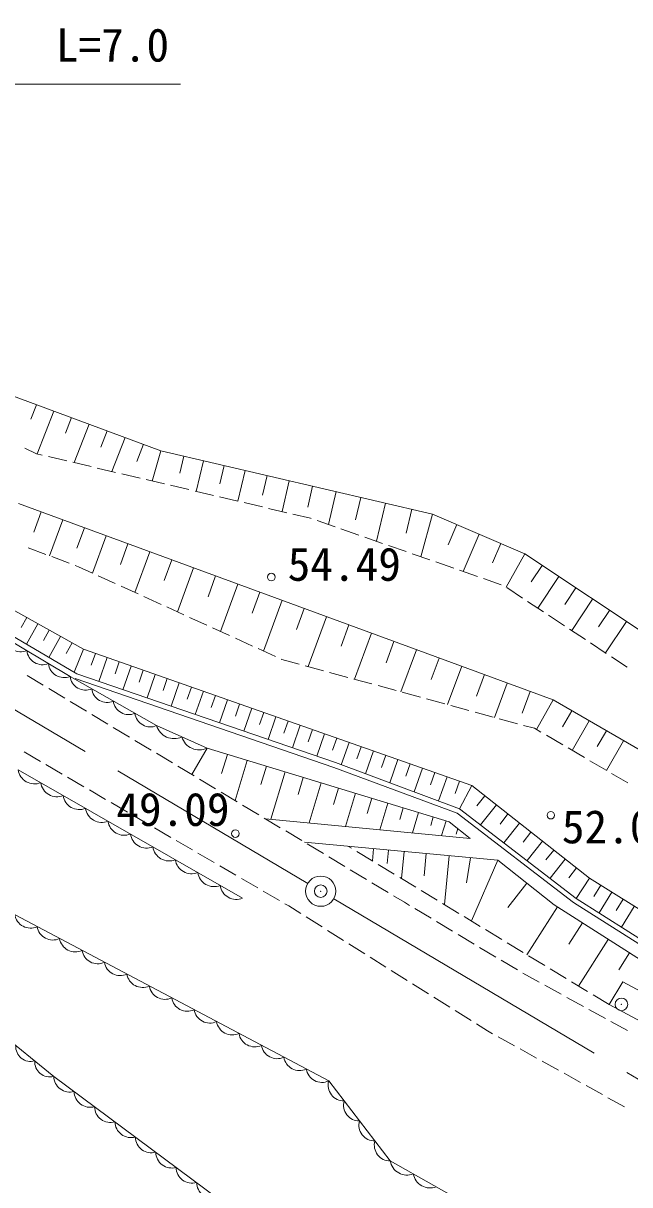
# Model space of a CAD drawing. Units: millimetres, scale not verified. Extents: x 40000 to 680000, y 20000 to 380000.
# Drawn here: x 244016 to 268062, y 291182 to 337215 of the extents above; entities that cross this region are included whole.
import ezdxf
from ezdxf.enums import TextEntityAlignment as Align

# ---------------------------------------------------------------- set-up
doc = ezdxf.new("R2010")
doc.units = ezdxf.units.MM
doc.header["$LTSCALE"] = 1000
doc.header["$PDMODE"] = 32
doc.header["$PDSIZE"] = 500
doc.linetypes.add('CHAIN', pattern=[18.5, 12, -1.5, 3.5, -1.5])
for name, color, linetype, lineweight in [('M-BGD', 7, 'Continuous', 13), ('M-BMK', 2, 'CHAIN', 13), ('M-STR-HTXT', 7, 'Continuous', 13)]:
    doc.layers.add(name, color=color, linetype=linetype, lineweight=lineweight)
doc.styles.add('ＭＳ ゴシック', font='')
doc.styles.get('ＭＳ ゴシック').set_extended_font_data('MS Gothic')

msp = doc.modelspace()

# ---------------------------------------------------------------- linework, layer by layer
at = {"layer": 'M-BGD'}
for p, q in [((242032, 323027), (249476, 320272)), ((244543, 322098), (244320, 321521)), ((245228, 321844), (244570, 320147)), ((245927, 321586), (245689, 320973)), ((246627, 321327), (246035, 319802)), ((247340, 321063), (247088, 320413)), ((248055, 320798), (247533, 319450)), ((248785, 320528), (248518, 319841)), ((244081, 320381), (244537, 320155)), ((244537, 320155), (244769, 320100)), ((245012, 320043), (245739, 319872)), ((249476, 320272), (249132, 319073)), ((249476, 320272), (260243, 317760)), ((250379, 320062), (250221, 319385)), ((245982, 319815), (246709, 319644)), ((246951, 319586), (247679, 319415)), ((251161, 319879), (250877, 318663)), ((251985, 319687), (251816, 318963)), ((252813, 319494), (252528, 318274)), ((247921, 319358), (248649, 319187)), ((248891, 319130), (249619, 318959)), ((253686, 319290), (253505, 318516)), ((254563, 319086), (254278, 317862)), ((249861, 318902), (250588, 318731)), ((250831, 318674), (251558, 318502)), ((255487, 318870), (255294, 318042)), ((256417, 318653), (256113, 317350)), ((243826, 318180), (265023, 310398)), ((251801, 318445), (252528, 318274)), ((252771, 318217), (253498, 318046)), ((257396, 318425), (257190, 317540)), ((258381, 318195), (258028, 316683)), ((244731, 317848), (244434, 317040)), ((253740, 317989), (254468, 317818)), ((254710, 317761), (255402, 317598)), ((259418, 317953), (259198, 317008)), ((260243, 317760), (259785, 316071)), ((260243, 317760), (263899, 316184)), ((245586, 317534), (245062, 316107)), ((246445, 317218), (246147, 316406)), ((255402, 317598), (255437, 317586)), ((255672, 317504), (256377, 317258)), ((256613, 317176), (257318, 316930)), ((261207, 317345), (260861, 316543)), ((247305, 316903), (246762, 315422)), ((257554, 316848), (258259, 316602)), ((262096, 316961), (261460, 315487)), ((244911, 316164), (244212, 316428)), ((248169, 316585), (247869, 315769)), ((249034, 316268), (248442, 314657)), ((258494, 316520), (259200, 316274)), ((262953, 316591), (262623, 315825)), ((238163, 315928), (245873, 311328)), ((238190, 316115), (246144, 311429)), ((245843, 315812), (245144, 316076)), ((249902, 315949), (249601, 315128)), ((259435, 316192), (260141, 315946)), ((260376, 315864), (261082, 315619)), ((263899, 316184), (263158, 314863)), ((263899, 316184), (276015, 308122)), ((246400, 312408), (240342, 315786)), ((246207, 315675), (246076, 315724)), ((246760, 315423), (246207, 315675)), ((250772, 315630), (250132, 313887)), ((261317, 315537), (262023, 315291)), ((264583, 315729), (264147, 315075)), ((247666, 315010), (246986, 315320)), ((248573, 314597), (247893, 314907)), ((251645, 315309), (251342, 314483)), ((252519, 314989), (251831, 313113)), ((262258, 315209), (262964, 314963)), ((265251, 315284), (264419, 314032)), ((249480, 314184), (248800, 314494)), ((253397, 314666), (253092, 313835)), ((263182, 314848), (263806, 314436)), ((265921, 314838), (265485, 314184)), ((250387, 313771), (249706, 314081)), ((254276, 314344), (253538, 312335)), ((255158, 314019), (254852, 313184)), ((264014, 314299), (264638, 313888)), ((266590, 314393), (265761, 313147)), ((244153, 313661), (243931, 313262)), ((251293, 313358), (250613, 313668)), ((256042, 313695), (255316, 311717)), ((264846, 313751), (265470, 313339)), ((267260, 313947), (266824, 313292)), ((267931, 313501), (267105, 312261)), ((244594, 313415), (244144, 312608)), ((245044, 313164), (244816, 312755)), ((252200, 312945), (251520, 313255)), ((256929, 313369), (256621, 312529)), ((257818, 313043), (257147, 311218)), ((265678, 313202), (266302, 312791)), ((245496, 312912), (245034, 312083)), ((245957, 312655), (245723, 312235)), ((253107, 312532), (252427, 312842)), ((258710, 312716), (258400, 311871)), ((266510, 312654), (267133, 312243)), ((246400, 312408), (246032, 311496)), ((261800, 307005), (246400, 312408)), ((246876, 312241), (246711, 311769)), ((254013, 312119), (253333, 312429)), ((259603, 312388), (258989, 310715)), ((247350, 312075), (247019, 311131)), ((247825, 311908), (247659, 311436)), ((248299, 311741), (247970, 310803)), ((254268, 312003), (254240, 312016)), ((254959, 311815), (254268, 312003)), ((255921, 311552), (255200, 311749)), ((260500, 312058), (260188, 311209)), ((261398, 311729), (260840, 310210)), ((267341, 312105), (267965, 311694)), ((244172, 311361), (244813, 310976)), ((245873, 311328), (249306, 309377)), ((246080, 311241), (256335, 307725)), ((246144, 311429), (256402, 307912)), ((248775, 311575), (248609, 311101)), ((249251, 311408), (248924, 310476)), ((249727, 311241), (249561, 310766)), ((256882, 311290), (256161, 311487)), ((257843, 311028), (257122, 311225)), ((262300, 311398), (261986, 310543)), ((245026, 310848), (245667, 310463)), ((250204, 311073), (249880, 310149)), ((250682, 310906), (250515, 310430)), ((251159, 310738), (250837, 309820)), ((258804, 310766), (258083, 310962)), ((263202, 311066), (262702, 309703)), ((264109, 310733), (263794, 309874)), ((245880, 310335), (246521, 309950)), ((251638, 310570), (251471, 310094)), ((252117, 310402), (251797, 309491)), ((259766, 310503), (259045, 310700)), ((260727, 310241), (260006, 310438)), ((265023, 310398), (264366, 309223)), ((265023, 310398), (275552, 304293)), ((246734, 309822), (247375, 309437)), ((252596, 310234), (252429, 309757)), ((253076, 310066), (252758, 309161)), ((253556, 309897), (253388, 309419)), ((261688, 309979), (260967, 310176)), ((262649, 309717), (261928, 309913)), ((265764, 309968), (265394, 309330)), ((249306, 309377), (251302, 308482)), ((254037, 309729), (253722, 308831)), ((254518, 309560), (254350, 309080)), ((255000, 309391), (254688, 308500)), ((263610, 309455), (262889, 309651)), ((264283, 309271), (263851, 309389)), ((266456, 309567), (265778, 308397)), ((247588, 309309), (248229, 308924)), ((255483, 309222), (255314, 308741)), ((255965, 309052), (255655, 308168)), ((264541, 309120), (264283, 309271)), ((265402, 308618), (264756, 308995)), ((267137, 309172), (266774, 308547)), ((248442, 308795), (249083, 308411)), ((251302, 308482), (250702, 307438)), ((251302, 308482), (260904, 305570)), ((256449, 308883), (256280, 308401)), ((256933, 308713), (256623, 307830)), ((257417, 308543), (257248, 308061)), ((266262, 308115), (265617, 308492)), ((267815, 308779), (267134, 307605)), ((244053, 308333), (244699, 307957)), ((249296, 308282), (249937, 307898)), ((252109, 308237), (251879, 307479)), ((252900, 307997), (252418, 306407)), ((257902, 308373), (257585, 307471)), ((258387, 308203), (258218, 307719)), ((258873, 308032), (258550, 307112)), ((267122, 307612), (266477, 307989)), ((243818, 307626), (252714, 302535)), ((244914, 307832), (245560, 307456)), ((250150, 307769), (250791, 307384)), ((253654, 307768), (253436, 307049)), ((254405, 307541), (253836, 305665)), ((256335, 307725), (261213, 305907)), ((256402, 307912), (261311, 306084)), ((259359, 307862), (259190, 307377)), ((259846, 307691), (259517, 306752)), ((260334, 307520), (260163, 307034)), ((245776, 307331), (246422, 306955)), ((251005, 307256), (251645, 306871)), ((255120, 307324), (254914, 306642)), ((255833, 307108), (255351, 305520)), ((260821, 307349), (260485, 306391)), ((261310, 307177), (261139, 306691)), ((267982, 307109), (267337, 307486)), ((246637, 306830), (247283, 306454)), ((251859, 306743), (252499, 306358)), ((256512, 306902), (256316, 306256)), ((257187, 306697), (256789, 305382)), ((261800, 307005), (261311, 306084)), ((266463, 303332), (261800, 307005)), ((262316, 306599), (261999, 306197)), ((247498, 306329), (248144, 305953)), ((252713, 306230), (253353, 305845)), ((257832, 306501), (257646, 305889)), ((258473, 306307), (258153, 305252)), ((262775, 306237), (262149, 305441)), ((248359, 305828), (249005, 305452)), ((253567, 305717), (254207, 305332)), ((261731, 304910), (253619, 305686)), ((259085, 306121), (258944, 305658)), ((259693, 305937), (259448, 305128)), ((260273, 305761), (260170, 305422)), ((261213, 305907), (265828, 302369)), ((261311, 306084), (265942, 302532)), ((263232, 305877), (262918, 305478)), ((249220, 305327), (249866, 304951)), ((260781, 305607), (260602, 305018)), ((260904, 305570), (261731, 304910)), ((261241, 305301), (261180, 305079)), ((263689, 305517), (263072, 304733)), ((250082, 304826), (250727, 304450)), ((254421, 305204), (255061, 304819)), ((262834, 304042), (255171, 304753)), ((264143, 305159), (263831, 304763)), ((264597, 304802), (263989, 304030)), ((238345, 304702), (256126, 295296)), ((250943, 304325), (251589, 303949)), ((255275, 304691), (255915, 304306)), ((257024, 304524), (256914, 304591)), ((257876, 304007), (257237, 304395)), ((257908, 304499), (257863, 304015)), ((258499, 304444), (258450, 303913)), ((259114, 304387), (259015, 303316)), ((259988, 304306), (259905, 303419)), ((265048, 304446), (264738, 304053)), ((256129, 304178), (256770, 303793)), ((258728, 303490), (258089, 303878)), ((260897, 304222), (260717, 302283)), ((261742, 304143), (261583, 303148)), ((262834, 304042), (261783, 301636)), ((262834, 304042), (265059, 302279)), ((265499, 304091), (264901, 303331)), ((251804, 303823), (252450, 303448)), ((256983, 303664), (257624, 303280)), ((265948, 303738), (265640, 303347)), ((252665, 303322), (253311, 302947)), ((257837, 303151), (258478, 302766)), ((259580, 302973), (258941, 303361)), ((263985, 303130), (263224, 302164)), ((266463, 303332), (265942, 302532)), ((270925, 300536), (266463, 303332)), ((266911, 303051), (266635, 302612)), ((253526, 302821), (254172, 302445)), ((258691, 302638), (259127, 302376)), ((260431, 302456), (259792, 302844)), ((265942, 302532), (270847, 299417)), ((267354, 302773), (266844, 301959)), ((267799, 302495), (267523, 302054)), ((254387, 302320), (254542, 302230)), ((254542, 302230), (255023, 301928)), ((259127, 302376), (259332, 302254)), ((259546, 302126), (260187, 301742)), ((261283, 301939), (260644, 302327)), ((265191, 302194), (263985, 300300)), ((265059, 302279), (270529, 298795)), ((265828, 302369), (270762, 299235)), ((268243, 302216), (267730, 301397)), ((255234, 301795), (255867, 301398)), ((260400, 301614), (261041, 301230)), ((262135, 301422), (261496, 301810)), ((266189, 301559), (265650, 300713)), ((256078, 301265), (256711, 300868)), ((261255, 301102), (261896, 300718)), ((262986, 300905), (262348, 301293)), ((256922, 300736), (257555, 300338)), ((263838, 300388), (263199, 300776)), ((267211, 300908), (266032, 299057)), ((257765, 300206), (258398, 299808)), ((262110, 300590), (262751, 300206)), ((264690, 299871), (264051, 300259)), ((268055, 300371), (267631, 299704)), ((262965, 300078), (263606, 299694)), ((265542, 299354), (264903, 299742)), ((258609, 299676), (259242, 299278)), ((263821, 299569), (264476, 299209)), ((266393, 298838), (265755, 299225)), ((267245, 298321), (267786, 299230)), ((267786, 299230), (275704, 294945)), ((259453, 299146), (260086, 298748)), ((264694, 299089), (265349, 298729)), ((241466, 298529), (245225, 295479)), ((260297, 298616), (260929, 298218)), ((265568, 298609), (266222, 298249)), ((267245, 298321), (266606, 298708)), ((272531, 295479), (267245, 298321)), ((261140, 298086), (261773, 297688)), ((266441, 298129), (267096, 297770)), ((261984, 297556), (262428, 297277)), ((267314, 297650), (267969, 297290)), ((262428, 297277), (262623, 297169)), ((262841, 297048), (263494, 296686)), ((263712, 296565), (264366, 296203)), ((264584, 296082), (265237, 295720)), ((265455, 295599), (266109, 295237)), ((245225, 295479), (257363, 286456)), ((256126, 295296), (258567, 292125)), ((266327, 295116), (266980, 294754)), ((267198, 294633), (267852, 294271)), ((258567, 292125), (264951, 288543))]:
    msp.add_line(p, q, dxfattribs=at)
for centre, radius in [((253852, 315265), 150), ((264933, 305828), 150), ((252429, 305098), 150), ((255810, 302817), 600)]:
    msp.add_circle(centre, radius, dxfattribs=at)
for centre, radius, start, end in [((243923, 312927), 624, 186.1051, 292.2539), ((244780, 312416), 624, 186.1051, 292.2539), ((245636, 311905), 624, 186.1051, 292.2539), ((246482, 311401), 614, 186.8375, 293.9577), ((247340, 310913), 614, 186.8375, 293.9577), ((248198, 310426), 614, 186.8375, 293.9577), ((249056, 309938), 614, 186.8375, 293.9577), ((249999, 309588), 725, 196.8665, 294.8113), ((250997, 309140), 725, 196.8665, 294.8113), ((244463, 307721), 652, 188.3754, 292.0605), ((245353, 307212), 652, 188.3754, 292.0605), ((246242, 306703), 652, 188.3754, 292.0605), ((247132, 306194), 652, 188.3754, 292.0605), ((248021, 305685), 652, 188.3754, 292.0605), ((248911, 305176), 652, 188.3754, 292.0605), ((249801, 304667), 652, 188.3754, 292.0605), ((250690, 304157), 652, 188.3754, 292.0605), ((251580, 303648), 652, 188.3754, 292.0605), ((252469, 303139), 652, 188.3754, 292.0605), ((244303, 301984), 632, 189.4226, 294.8184), ((245192, 301513), 632, 189.4226, 294.8184), ((246081, 301043), 632, 189.4226, 294.8184), ((246970, 300573), 632, 189.4226, 294.8184), ((247859, 300102), 632, 189.4226, 294.8184), ((248748, 299632), 632, 189.4226, 294.8184), ((249637, 299162), 632, 189.4226, 294.8184), ((250526, 298691), 632, 189.4226, 294.8184), ((251415, 298221), 632, 189.4226, 294.8184), ((252304, 297751), 632, 189.4226, 294.8184), ((253193, 297280), 632, 189.4226, 294.8184), ((244315, 296663), 595, 176.4932, 285.4062), ((254082, 296810), 632, 189.4226, 294.8184), ((245067, 296053), 595, 176.4932, 285.4062), ((254972, 296340), 632, 189.4226, 294.8184), ((255861, 295869), 632, 189.4226, 294.8184), ((245860, 295488), 635, 180.7896, 285.9599), ((256730, 295130), 627, 164.6546, 270.5413), ((246669, 294887), 635, 180.7896, 285.9599), ((247478, 294285), 635, 180.7896, 285.9599), ((257341, 294337), 627, 164.6546, 270.5413), ((257951, 293544), 627, 164.6546, 270.5413), ((248288, 293684), 635, 180.7896, 285.9599), ((249097, 293082), 635, 180.7896, 285.9599), ((258562, 292752), 627, 164.6546, 270.5413), ((249906, 292480), 635, 180.7896, 285.9599), ((250715, 291879), 635, 180.7896, 285.9599), ((259231, 292239), 673, 189.7549, 291.6502), ((260143, 291727), 673, 189.7549, 291.6502), ((251524, 291277), 635, 180.7896, 285.9599)]:
    msp.add_arc(centre, radius, start, end, dxfattribs=at)
for p in [(255810, 302817), (267733, 298329)]:
    msp.add_point(p, dxfattribs=at)
at = {"layer": 'M-BMK'}
for p, q in [((231848, 317010), (255293, 303123)), ((256326, 302511), (269532, 294689))]:
    msp.add_line(p, q, dxfattribs=at)
at = {"layer": 'M-STR-HTXT'}
msp.add_lwpolyline([(222588, 321837), (228648, 334798), (250248, 334798)], dxfattribs=at)

# ---------------------------------------------------------------- texts
at = {"layer": 'M-BGD', "style": 'ＭＳ ゴシック'}
for s, p in [('54.49', (254500, 314721)), ('49.09', (247705, 305006)), ('52.09', (265369, 304317))]:
    msp.add_text(s, height=1320, dxfattribs=at).set_placement(p, align=Align.BOTTOM_LEFT)
at = {"layer": 'M-STR-HTXT', "style": 'ＭＳ ゴシック'}
msp.add_text('ヒューム管\u3000φ150\u3000L=7.0', height=1320, dxfattribs=at).set_placement((228648, 335298), align=Align.BOTTOM_LEFT)

doc.saveas('drawing.dxf')
